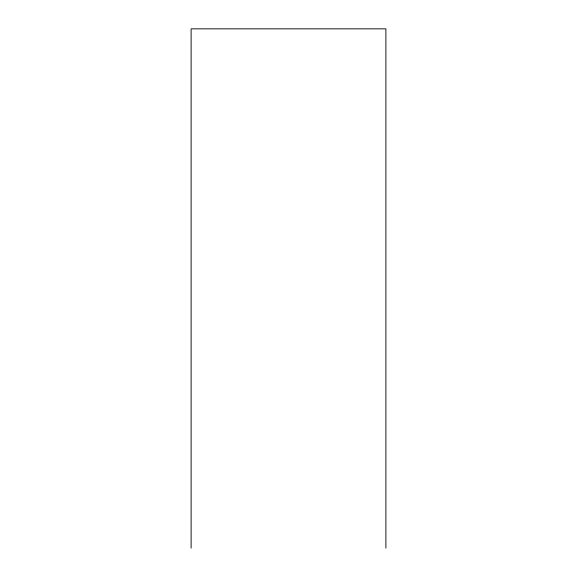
<?xml version="1.0" encoding="UTF-8"?>
<svg xmlns="http://www.w3.org/2000/svg" width="577" height="577" viewBox="0 0 577 577"><rect width="100%" height="100%" fill="white"/><g stroke="black" fill="none" stroke-linecap="round" stroke-linejoin="round"><path stroke-width="0.87" d="M385.89 548.15L385.89 28.85L191.11 28.85L191.11 548.15"/></g></svg>
